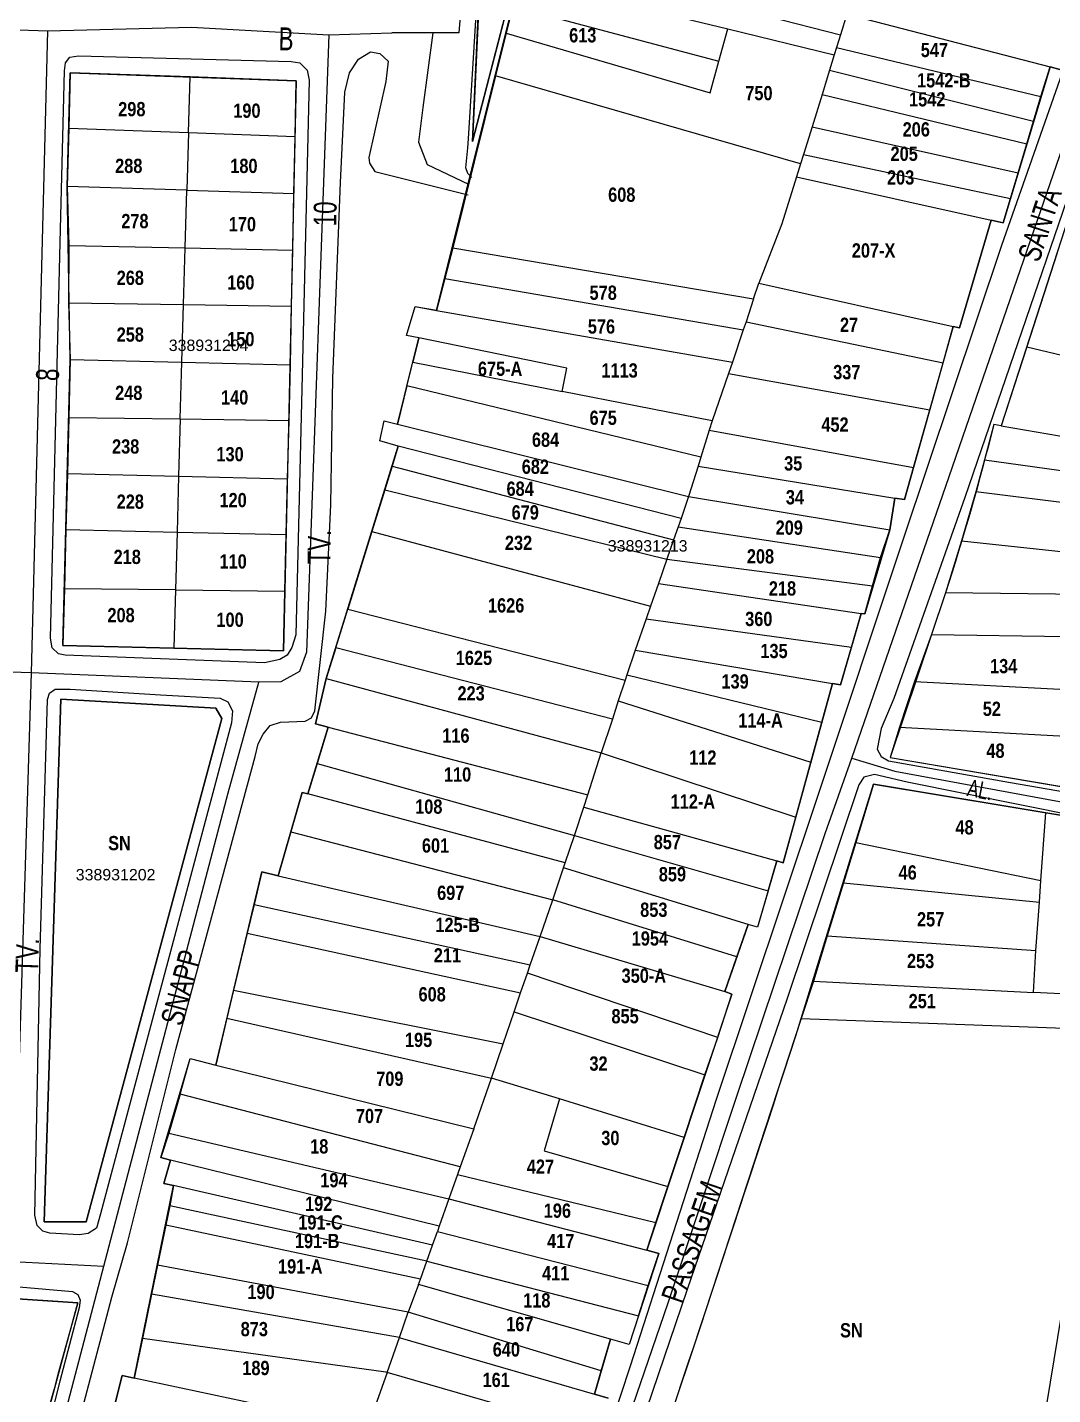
# Model space of a CAD drawing. Extents: x 206099 to 208675, y 4843659 to 4845705.
# Drawn here: x 207508.2 to 207688, y 4845154.2 to 4845394 of the extents above; entities that cross this region are included whole.
import ezdxf
from ezdxf.enums import TextEntityAlignment as Align

# ---------------------------------------------------------------- set-up
doc = ezdxf.new("R2010")
doc.units = 0
doc.header["$LTSCALE"] = 1.5
doc.header["$MEASUREMENT"] = 0
for name, color, linetype in [('CD-MALHA-LOTES', 40, 'CONTINUOUS'), ('CD_TXT_QUADRA', 7, 'CONTINUOUS'), ('RU-QUADRAS', 6, 'CONTINUOUS'), ('SV-EIXO-RUA-N-PAV', 6, 'CONTINUOUS'), ('SV-EIXO-RUA-PAV', 20, 'CONTINUOUS'), ('SV-RUA-NAO-PAV-S-GUIA-C-GUIA', 7, 'CONTINUOUS'), ('SV-RUA-PAVIM-S-GUIA-C-GUIA', 7, 'CONTINUOUS'), ('SV-TXT-RUA-N-PAV-S-GUIA-C-GUIA', 7, 'CONTINUOUS'), ('SV-TXT-RUA-PAV-S-GUIA-C-GUIA', 7, 'CONTINUOUS'), ('Th_NmrPort', 7, 'CONTINUOUS')]:
    doc.layers.add(name, color=color, linetype=linetype)
doc.styles.add('ARIAL', font='ARIAL.TTF')
doc.styles.add('MONOTXT', font='ARIAL.TTF', dxfattribs={"height": 0.2})
doc.styles.get("Standard").update_dxf_attribs({"font": 'swisscbo.ttf'})

msp = doc.modelspace()

# ---------------------------------------------------------------- linework, layer by layer
at = {"layer": 'CD-MALHA-LOTES', "linetype": 'Continuous'}
for p, q in [((207591.99, 4845501.32), (207586.28, 4845373.97)), ((207586.28, 4845373.97), (207618.37, 4845497.95)), ((207595.57, 4845406.81), (207650.79, 4845392.69)), ((207594.52, 4845402.56), (207631, 4845393.69)), ((207593.3, 4845397.65), (207592.14, 4845392.98)), ((207593.3, 4845397.65), (207629.46, 4845388.03)), ((207651.9, 4845396.28), (207650.79, 4845392.69)), ((207651.9, 4845396.28), (207687.53, 4845387.03)), ((207629.46, 4845388.03), (207631, 4845393.69)), ((207631, 4845393.69), (207649.69, 4845389.13)), ((207592.14, 4845392.98), (207590.29, 4845385.49)), ((207592.14, 4845392.98), (207627.95, 4845382.5)), ((207650.79, 4845392.69), (207650.1, 4845390.47)), ((207649.69, 4845389.13), (207648.86, 4845386.44)), ((207650.1, 4845390.47), (207649.69, 4845389.13)), ((207650.1, 4845390.47), (207685.91, 4845381.86)), ((207515.73, 4845386.02), (207515.47, 4845376.27)), ((207536.73, 4845385.27), (207515.73, 4845386.02)), ((207627.95, 4845382.5), (207629.46, 4845388.03)), ((207648.86, 4845386.44), (207647.55, 4845382.2)), ((207648.86, 4845386.44), (207684.63, 4845377.54)), ((207685.91, 4845381.86), (207687.53, 4845387.03)), ((207687.53, 4845387.03), (207689.25, 4845386.58)), ((207536.45, 4845375.52), (207536.73, 4845385.27)), ((207555.32, 4845384.61), (207536.73, 4845385.27)), ((207555.13, 4845374.85), (207555.32, 4845384.61)), ((207590.29, 4845385.49), (207582.82, 4845355.31)), ((207643.79, 4845370.04), (207590.29, 4845385.49)), ((207647.55, 4845382.2), (207645.8, 4845376.55)), ((207647.55, 4845382.2), (207683.45, 4845373.55)), ((207684.63, 4845377.54), (207685.91, 4845381.86)), ((207515.47, 4845376.27), (207515.19, 4845366.05)), ((207515.47, 4845376.27), (207536.45, 4845375.52)), ((207645.8, 4845376.55), (207644.3, 4845371.69)), ((207645.8, 4845376.55), (207681.96, 4845368.49)), ((207683.45, 4845373.55), (207684.63, 4845377.54)), ((207536.45, 4845375.52), (207536.15, 4845365.42)), ((207536.45, 4845375.52), (207555.13, 4845374.85)), ((207554.93, 4845364.85), (207555.13, 4845374.85)), ((207644.3, 4845371.69), (207643.79, 4845370.04)), ((207644.3, 4845371.69), (207680.62, 4845363.95)), ((207681.96, 4845368.49), (207683.45, 4845373.55)), ((207643.79, 4845370.04), (207643.08, 4845367.74)), ((207643.08, 4845367.74), (207640.47, 4845359.53)), ((207643.08, 4845367.74), (207677.22, 4845360.15)), ((207680.62, 4845363.95), (207681.96, 4845368.49)), ((207515.19, 4845366.05), (207515.49, 4845355.7)), ((207536.15, 4845365.42), (207515.19, 4845366.05)), ((207535.85, 4845355.28), (207536.15, 4845365.42)), ((207536.15, 4845365.42), (207554.93, 4845364.85)), ((207554.73, 4845354.89), (207554.93, 4845364.85)), ((207679.33, 4845359.68), (207680.62, 4845363.95)), ((207640.47, 4845359.53), (207636.46, 4845349.1)), ((207671.68, 4845341.25), (207677.22, 4845360.15)), ((207677.22, 4845360.15), (207679.33, 4845359.68)), ((207515.49, 4845355.7), (207515.41, 4845345.67)), ((207515.49, 4845355.7), (207535.85, 4845355.28)), ((207535.56, 4845345.35), (207535.85, 4845355.28)), ((207535.85, 4845355.28), (207554.73, 4845354.89)), ((207554.54, 4845345.09), (207554.73, 4845354.89)), ((207582.82, 4845355.31), (207581.41, 4845349.92)), ((207582.82, 4845355.31), (207635.55, 4845346.36)), ((207688.75, 4845354.41), (207683.44, 4845337.97)), ((207581.41, 4845349.92), (207579.92, 4845344.33)), ((207581.41, 4845349.92), (207633.73, 4845340.92)), ((207635.55, 4845346.36), (207636.46, 4845349.1)), ((207636.46, 4845349.1), (207670.56, 4845341.5)), ((207515.41, 4845345.67), (207515.72, 4845335.73)), ((207515.41, 4845345.67), (207535.56, 4845345.35)), ((207535.28, 4845335.25), (207535.56, 4845345.35)), ((207535.56, 4845345.35), (207554.54, 4845345.09)), ((207554.33, 4845334.78), (207554.54, 4845345.09)), ((207635.55, 4845346.36), (207634.26, 4845342.34)), ((207574.69, 4845339.95), (207576.21, 4845344.99)), ((207576.21, 4845344.99), (207579.92, 4845344.33)), ((207579.92, 4845344.33), (207631.82, 4845335.24)), ((207633.73, 4845340.92), (207631.82, 4845335.24)), ((207634.26, 4845342.34), (207633.73, 4845340.92)), ((207634.26, 4845342.34), (207668.76, 4845335.15)), ((207668.76, 4845335.15), (207670.56, 4845341.5)), ((207670.56, 4845341.5), (207671.68, 4845341.25)), ((207576.85, 4845339.51), (207574.69, 4845339.95)), ((207576.85, 4845339.51), (207575.79, 4845335.24)), ((207602.8, 4845334.22), (207576.85, 4845339.51)), ((207683.44, 4845337.97), (207678.96, 4845324.1)), ((207683.44, 4845337.97), (207711, 4845331.26)), ((207515.72, 4845335.73), (207515.46, 4845325.57)), ((207515.72, 4845335.73), (207535.28, 4845335.25)), ((207535, 4845325.29), (207535.28, 4845335.25)), ((207535.28, 4845335.25), (207554.33, 4845334.78)), ((207554.09, 4845325.02), (207554.33, 4845334.78)), ((207574.75, 4845331.1), (207575.79, 4845335.24)), ((207575.79, 4845335.24), (207601.95, 4845330.11)), ((207601.95, 4845330.11), (207602.8, 4845334.22)), ((207631.15, 4845333.25), (207628.27, 4845324.96)), ((207631.82, 4845335.24), (207631.15, 4845333.25)), ((207631.15, 4845333.25), (207666.43, 4845326.89)), ((207666.43, 4845326.89), (207668.76, 4845335.15)), ((207574.75, 4845331.1), (207573.08, 4845324.41)), ((207626.29, 4845318.58), (207574.75, 4845331.1)), ((207628.27, 4845324.96), (207601.95, 4845330.11)), ((207663.57, 4845316.8), (207666.43, 4845326.89)), ((207515.46, 4845325.57), (207515.21, 4845315.72)), ((207515.46, 4845325.57), (207535, 4845325.29)), ((207535, 4845325.29), (207534.71, 4845315.26)), ((207535, 4845325.29), (207554.09, 4845325.02)), ((207553.84, 4845314.82), (207554.09, 4845325.02)), ((207570.02, 4845321.45), (207570.77, 4845324.99)), ((207570.77, 4845324.99), (207573.08, 4845324.41)), ((207573.08, 4845324.41), (207624.15, 4845311.7)), ((207628.27, 4845324.96), (207627.75, 4845323.31)), ((207677.66, 4845324.33), (207676.04, 4845318.12)), ((207678.96, 4845324.1), (207677.66, 4845324.33)), ((207678.96, 4845324.1), (207715.95, 4845317.68)), ((207573.23, 4845320.53), (207570.02, 4845321.45)), ((207627.75, 4845323.31), (207626.29, 4845318.58)), ((207627.75, 4845323.31), (207663.57, 4845316.8)), ((207573.23, 4845320.53), (207572.15, 4845317.02)), ((207622.82, 4845307.85), (207573.23, 4845320.53)), ((207572.15, 4845317.02), (207570.86, 4845312.87)), ((207572.15, 4845317.02), (207621.51, 4845304.09)), ((207625.8, 4845317.01), (207624.15, 4845311.7)), ((207626.29, 4845318.58), (207625.8, 4845317.01)), ((207625.8, 4845317.01), (207660.32, 4845311.42)), ((207661.98, 4845311.19), (207663.57, 4845316.8)), ((207676.04, 4845318.12), (207674.54, 4845312.51)), ((207676.04, 4845318.12), (207715.39, 4845312.64)), ((207515.21, 4845315.72), (207514.96, 4845305.91)), ((207515.21, 4845315.72), (207534.71, 4845315.26)), ((207534.71, 4845315.26), (207534.44, 4845305.46)), ((207534.71, 4845315.26), (207553.84, 4845314.82)), ((207553.6, 4845305.02), (207553.84, 4845314.82)), ((207570.86, 4845312.87), (207568.59, 4845305.55)), ((207570.86, 4845312.87), (207620.35, 4845300.72)), ((207624.15, 4845311.7), (207622.82, 4845307.85)), ((207624.15, 4845311.7), (207659.42, 4845305.87)), ((207674.54, 4845312.51), (207671.99, 4845303.91)), ((207714.73, 4845307.54), (207674.54, 4845312.51)), ((207659.42, 4845305.87), (207660.32, 4845311.42)), ((207660.32, 4845311.42), (207661.98, 4845311.19)), ((207622.82, 4845307.85), (207622.31, 4845306.4)), ((207514.96, 4845305.91), (207514.7, 4845295.5)), ((207514.96, 4845305.91), (207534.44, 4845305.46)), ((207534.44, 4845305.46), (207534.15, 4845295.31)), ((207534.44, 4845305.46), (207553.6, 4845305.02)), ((207553.35, 4845295.1), (207553.6, 4845305.02)), ((207568.59, 4845305.55), (207564.37, 4845291.91)), ((207568.59, 4845305.55), (207617.46, 4845292.45)), ((207622.31, 4845306.4), (207621.51, 4845304.09)), ((207622.31, 4845306.4), (207657.78, 4845301)), ((207657.78, 4845301), (207659.42, 4845305.87)), ((207621.51, 4845304.09), (207620.35, 4845300.72)), ((207671.99, 4845303.91), (207669.17, 4845294.79)), ((207671.99, 4845303.91), (207713.58, 4845299.5)), ((207620.35, 4845300.72), (207618.86, 4845296.42)), ((207620.35, 4845300.72), (207656.42, 4845296.02)), ((207656.42, 4845296.02), (207657.78, 4845301)), ((207514.7, 4845295.5), (207514.44, 4845285.55)), ((207534.15, 4845295.31), (207514.7, 4845295.5)), ((207534.15, 4845295.31), (207533.86, 4845285.08)), ((207534.15, 4845295.31), (207553.35, 4845295.1)), ((207553.09, 4845284.61), (207553.35, 4845295.1)), ((207618.86, 4845296.42), (207617.46, 4845292.45)), ((207618.86, 4845296.42), (207654.42, 4845291.19)), ((207655.06, 4845291.09), (207656.42, 4845296.02)), ((207669.17, 4845294.79), (207666.72, 4845287.47)), ((207713.12, 4845294.31), (207669.17, 4845294.79)), ((207617.46, 4845292.45), (207616.72, 4845290.25)), ((207562.28, 4845285.16), (207564.37, 4845291.91)), ((207564.37, 4845291.91), (207613, 4845279.46)), ((207616.72, 4845290.25), (207614.8, 4845284.73)), ((207616.72, 4845290.25), (207652.7, 4845285.25)), ((207652.7, 4845285.25), (207654.42, 4845291.19)), ((207654.42, 4845291.19), (207655.06, 4845291.09)), ((207514.44, 4845285.55), (207533.86, 4845285.08)), ((207562.28, 4845285.16), (207560.61, 4845279.8)), ((207610.81, 4845272.66), (207562.28, 4845285.16)), ((207650.81, 4845278.69), (207652.7, 4845285.25)), ((207666.72, 4845287.47), (207663.76, 4845279.24)), ((207666.72, 4845287.47), (207690.54, 4845287.13)), ((207533.86, 4845285.08), (207553.09, 4845284.61)), ((207614.8, 4845284.73), (207613.32, 4845280.44)), ((207614.8, 4845284.73), (207649.4, 4845278.92)), ((207613.32, 4845280.44), (207613, 4845279.46)), ((207613.32, 4845280.44), (207647.53, 4845272.12)), ((207560.61, 4845279.8), (207558.73, 4845271.82)), ((207560.61, 4845279.8), (207608.83, 4845266.75)), ((207613, 4845279.46), (207611.82, 4845275.84)), ((207647.53, 4845272.12), (207649.4, 4845278.92)), ((207649.4, 4845278.92), (207650.81, 4845278.69)), ((207663.76, 4845279.24), (207661.15, 4845271.26)), ((207663.76, 4845279.24), (207690.38, 4845277.86)), ((207514.04, 4845276.17), (207511.16, 4845184.5)), ((207541.27, 4845274.6), (207514.04, 4845276.17)), ((207611.82, 4845275.84), (207610.81, 4845272.66)), ((207611.82, 4845275.84), (207645.6, 4845265.12)), ((207542.31, 4845272.76), (207541.27, 4845274.6)), ((207518.49, 4845184.5), (207542.31, 4845272.76)), ((207558.73, 4845271.82), (207560.95, 4845271.24)), ((207560.95, 4845271.24), (207558.99, 4845264.85)), ((207560.95, 4845271.24), (207606.47, 4845259.4)), ((207610.81, 4845272.66), (207608.83, 4845266.75)), ((207645.6, 4845265.12), (207647.53, 4845272.12)), ((207661.15, 4845271.26), (207659.47, 4845265.91)), ((207661.15, 4845271.26), (207690.25, 4845269.64)), ((207606.47, 4845259.4), (207608.83, 4845266.75)), ((207608.83, 4845266.75), (207642.95, 4845255.48)), ((207558.99, 4845264.85), (207557.36, 4845259.53)), ((207558.99, 4845264.85), (207604.13, 4845252.23)), ((207642.95, 4845255.48), (207645.6, 4845265.12)), ((207659.47, 4845265.91), (207690.1, 4845260.74)), ((207656.55, 4845261.22), (207653.46, 4845251)), ((207686.79, 4845256.19), (207656.55, 4845261.22)), ((207556.37, 4845259.79), (207554.39, 4845252.9)), ((207557.36, 4845259.53), (207556.37, 4845259.79)), ((207602.51, 4845247.44), (207557.36, 4845259.53)), ((207605.76, 4845257.24), (207606.47, 4845259.4)), ((207604.13, 4845252.23), (207605.76, 4845257.24)), ((207605.76, 4845257.24), (207639.63, 4845247.77)), ((207640.74, 4845247.44), (207642.95, 4845255.48)), ((207685.93, 4845244.34), (207686.79, 4845256.19)), ((207692.53, 4845255.26), (207686.79, 4845256.19)), ((207554.39, 4845252.9), (207552.18, 4845245.19)), ((207554.39, 4845252.9), (207600.33, 4845240.97)), ((207602.51, 4845247.44), (207604.13, 4845252.23)), ((207604.13, 4845252.23), (207638.1, 4845242.53)), ((207653.46, 4845251), (207651.33, 4845243.94)), ((207653.46, 4845251), (207685.93, 4845244.34)), ((207602.21, 4845246.55), (207602.51, 4845247.44)), ((207638.1, 4845242.53), (207639.63, 4845247.77)), ((207639.63, 4845247.77), (207640.74, 4845247.44)), ((207549.33, 4845245.86), (207547.96, 4845240.12)), ((207552.18, 4845245.19), (207549.33, 4845245.86)), ((207552.18, 4845245.19), (207598.11, 4845234.52)), ((207600.33, 4845240.97), (207602.21, 4845246.55)), ((207634.61, 4845236.64), (207602.21, 4845246.55)), ((207638.1, 4845242.53), (207636.22, 4845236.15)), ((207651.33, 4845243.94), (207648.47, 4845234.66)), ((207651.33, 4845243.94), (207685.66, 4845240.55)), ((207685.66, 4845240.55), (207685.93, 4845244.34)), ((207547.96, 4845240.12), (207546.77, 4845235.14)), ((207547.96, 4845240.12), (207596.36, 4845229.55)), ((207598.11, 4845234.52), (207600.33, 4845240.97)), ((207632.62, 4845230.94), (207600.33, 4845240.97)), ((207685.01, 4845232.05), (207685.66, 4845240.55)), ((207546.77, 4845235.14), (207544.34, 4845225.14)), ((207546.77, 4845235.14), (207594.7, 4845224.65)), ((207632.62, 4845230.94), (207634.61, 4845236.64)), ((207636.22, 4845236.15), (207634.61, 4845236.64)), ((207596.36, 4845229.55), (207598.11, 4845234.52)), ((207598.11, 4845234.52), (207630.48, 4845224.86)), ((207648.47, 4845234.66), (207646.03, 4845226.71)), ((207648.47, 4845234.66), (207685.01, 4845232.05)), ((207630.48, 4845224.86), (207632.62, 4845230.94)), ((207684.63, 4845224.68), (207685.01, 4845232.05)), ((207594.7, 4845224.65), (207595.89, 4845228.07)), ((207595.89, 4845228.07), (207596.36, 4845229.55)), ((207629.26, 4845216.81), (207595.89, 4845228.07)), ((207646.03, 4845226.71), (207643.9, 4845220.12)), ((207646.03, 4845226.71), (207684.63, 4845224.68)), ((207544.34, 4845225.14), (207543.2, 4845220.2)), ((207544.34, 4845225.14), (207591.63, 4845215.7)), ((207593.58, 4845221.32), (207594.7, 4845224.65)), ((207629.26, 4845216.81), (207631.73, 4845224.39)), ((207631.73, 4845224.39), (207630.48, 4845224.86)), ((207690.63, 4845224.44), (207684.63, 4845224.68)), ((207591.63, 4845215.7), (207593.58, 4845221.32)), ((207593.58, 4845221.32), (207627, 4845210.28)), ((207543.2, 4845220.2), (207541.23, 4845211.94)), ((207543.2, 4845220.2), (207589.57, 4845209.71)), ((207643.9, 4845220.12), (207626.19, 4845166.02)), ((207643.9, 4845220.12), (207697.27, 4845218.16)), ((207589.57, 4845209.71), (207591.63, 4845215.7)), ((207627, 4845210.28), (207629.26, 4845216.81)), ((207534.97, 4845206.88), (207536.74, 4845213.12)), ((207536.74, 4845213.12), (207541.23, 4845211.94)), ((207541.23, 4845211.94), (207586.51, 4845200.82)), ((207586.51, 4845200.82), (207589.57, 4845209.71)), ((207601.51, 4845206.03), (207589.57, 4845209.71)), ((207623.36, 4845199.26), (207627, 4845210.28)), ((207534.97, 4845206.88), (207533.03, 4845200.04)), ((207584.12, 4845194.11), (207534.97, 4845206.88)), ((207601.51, 4845206.03), (207598.83, 4845196.93)), ((207623.36, 4845199.26), (207601.51, 4845206.03)), ((207680.7, 4845114.32), (207695.27, 4845203.27)), ((207533.03, 4845200.04), (207531.62, 4845195.75)), ((207533.03, 4845200.04), (207582.13, 4845188.52)), ((207586.51, 4845200.82), (207584.12, 4845194.11)), ((207620.51, 4845190.66), (207623.36, 4845199.26)), ((207598.83, 4845196.93), (207620.51, 4845190.66)), ((207531.62, 4845195.75), (207533.31, 4845195.33)), ((207533.31, 4845195.33), (207532.14, 4845191.23)), ((207580.43, 4845183.75), (207533.31, 4845195.33)), ((207584.12, 4845194.11), (207583.65, 4845192.79)), ((207583.65, 4845192.79), (207582.13, 4845188.52)), ((207583.65, 4845192.79), (207618.42, 4845184.34)), ((207532.14, 4845191.23), (207533.83, 4845190.84)), ((207533.83, 4845190.84), (207533.18, 4845187.29)), ((207579.25, 4845180.41), (207533.83, 4845190.84)), ((207618.42, 4845184.34), (207620.51, 4845190.66)), ((207533.18, 4845187.29), (207532.48, 4845183.92)), ((207578.24, 4845177.58), (207533.18, 4845187.29)), ((207582.13, 4845188.52), (207580.43, 4845183.75)), ((207582.13, 4845188.52), (207616.82, 4845179.49)), ((207511.16, 4845184.5), (207518.49, 4845184.5)), ((207532.48, 4845183.92), (207531.03, 4845176.91)), ((207577.11, 4845174.41), (207532.48, 4845183.92)), ((207579.25, 4845180.41), (207580.1, 4845182.81)), ((207580.43, 4845183.75), (207580.1, 4845182.81)), ((207580.1, 4845182.81), (207617.08, 4845173.31)), ((207616.82, 4845179.49), (207618.42, 4845184.34)), ((207578.24, 4845177.58), (207579.25, 4845180.41)), ((207577.11, 4845174.41), (207578.24, 4845177.58)), ((207578.24, 4845177.58), (207615.35, 4845168.01)), ((207618.91, 4845178.94), (207616.82, 4845179.49)), ((207617.08, 4845173.31), (207618.91, 4845178.94)), ((207531.03, 4845176.91), (207529.98, 4845171.8)), ((207575, 4845168.63), (207531.03, 4845176.91)), ((207576.79, 4845173.51), (207575, 4845168.63)), ((207576.79, 4845173.51), (207577.11, 4845174.41)), ((207610.45, 4845163.89), (207576.79, 4845173.51)), ((207615.35, 4845168.01), (207617.08, 4845173.31)), ((207487.55, 4845061.2), (207517.03, 4845170.27)), ((207517.03, 4845170.27), (207493.13, 4845171.86)), ((207529.98, 4845171.8), (207528.37, 4845164.01)), ((207573.48, 4845164.19), (207529.98, 4845171.8)), ((207573.48, 4845164.19), (207575, 4845168.63)), ((207608.83, 4845158.36), (207575, 4845168.63)), ((207615.35, 4845168.01), (207613.7, 4845162.96)), ((207626.19, 4845166.02), (207611.9, 4845123.59)), ((207528.37, 4845164.01), (207526.94, 4845157.08)), ((207571.04, 4845158.13), (207528.37, 4845164.01)), ((207571.29, 4845158.06), (207573.48, 4845164.19)), ((207573.48, 4845164.19), (207573.59, 4845164.17)), ((207573.59, 4845164.17), (207607.64, 4845154.27)), ((207608.83, 4845158.36), (207610.45, 4845163.89)), ((207613.7, 4845162.96), (207610.45, 4845163.89)), ((207571.29, 4845158.06), (207568.03, 4845148.88)), ((207571.29, 4845158.06), (207571.04, 4845158.13)), ((207608.34, 4845147.39), (207571.29, 4845158.06)), ((207607.64, 4845154.27), (207608.83, 4845158.36)), ((207524.85, 4845157.53), (207523.09, 4845150.58)), ((207526.94, 4845157.08), (207524.85, 4845157.53)), ((207567.88, 4845148.38), (207526.94, 4845157.08)), ((207610.06, 4845153.57), (207607.64, 4845154.27))]:
    msp.add_line(p, q, dxfattribs=at)
at = {"layer": 'RU-QUADRAS', "color": 6, "linetype": 'Continuous'}
for points in [[(207586.28, 4845373.97), (207591.99, 4845501.32), (207593.76, 4845502.21), (207618.37, 4845497.95)], [(207514.44, 4845285.55), (207515.72, 4845335.73), (207515.19, 4845366.05), (207515.73, 4845386.02), (207555.32, 4845384.61), (207553.09, 4845284.61)], [(207511.16, 4845184.5), (207514.04, 4845276.17), (207541.27, 4845274.6), (207542.31, 4845272.76), (207518.49, 4845184.5)]]:
    msp.add_lwpolyline(points, close=True, dxfattribs=at)
msp.add_lwpolyline([(207705.99, 4845402.11), (207701.74, 4845386.77), (207699.3, 4845387.06), (207678.96, 4845324.11), (207677.66, 4845324.33, -0.018091), (207669.17, 4845294.79), (207659.47, 4845265.91), (207710.01, 4845257.38), (207719.45, 4845256.92), (207748.15, 4845257.43), (207746.74, 4845303.33), (207746.41, 4845308.71), (207745.01, 4845308.89), (207744.99, 4845330.58), (207746.63, 4845376.7), (207745.16, 4845376.79), (207745.54, 4845383.56), (207742.89, 4845383.91), (207752.07, 4845441.72)], format="xyb", dxfattribs=at)
for points in [[(207515.1, 4845118.84), (207524.85, 4845157.53), (207526.94, 4845157.08), (207533.83, 4845190.84), (207532.14, 4845191.23), (207533.31, 4845195.33), (207531.62, 4845195.75), (207536.74, 4845213.12), (207541.23, 4845211.94), (207549.33, 4845245.86), (207552.18, 4845245.19), (207556.37, 4845259.79), (207557.36, 4845259.53), (207560.95, 4845271.24), (207558.73, 4845271.82), (207560.61, 4845279.8), (207573.23, 4845320.53), (207570.02, 4845321.45), (207570.77, 4845324.99), (207573.08, 4845324.41), (207576.85, 4845339.51), (207574.69, 4845339.95), (207576.21, 4845344.99), (207579.94, 4845344.38), (207596.68, 4845411.32)], [(207689.25, 4845386.58), (207687.53, 4845387.03), (207679.33, 4845359.68), (207677.22, 4845360.15), (207671.68, 4845341.25), (207670.56, 4845341.5), (207661.98, 4845311.19), (207660.32, 4845311.42), (207659.42, 4845305.87), (207655.06, 4845291.09), (207654.42, 4845291.19), (207650.81, 4845278.69), (207649.4, 4845278.92), (207640.74, 4845247.44), (207639.63, 4845247.77), (207636.22, 4845236.15), (207634.61, 4845236.64), (207630.48, 4845224.86), (207631.73, 4845224.39), (207616.82, 4845179.49), (207618.91, 4845178.94), (207613.7, 4845162.96), (207610.45, 4845163.89), (207607.64, 4845154.27), (207610.06, 4845153.57)]]:
    msp.add_lwpolyline(points, dxfattribs=at)
for points in [[(207748.12, 4845099.53), (207747.82, 4845079.19), (207749.11, 4845079.17), (207748.22, 4845046.5), (207751.78, 4845046.6), (207752.81, 4845017.84), (207671.69, 4845012.31), (207671.25, 4845052.84), (207672.28, 4845075.4), (207673.33, 4845087.39), (207674.17, 4845087.25), (207678.98, 4845114.55), (207611.9, 4845123.59, 0.004248), (207643.9, 4845220.12), (207656.55, 4845261.22), (207692.53, 4845255.26), (207692.36, 4845252.47), (207728.41, 4845250.51), (207748.55, 4845250.36), (207748.63, 4845242.26), (207747.53, 4845242.26), (207747.4, 4845216.55)], [(207332.26, 4845015.1), (207348.4, 4845102.67), (207350.29, 4845102.13), (207357.84, 4845178.94), (207353.53, 4845178.62), (207354.06, 4845183.21), (207493.13, 4845171.86), (207517.03, 4845170.27, 0.004901), (207474.09, 4845009.39), (207372.6, 4845011.88)]]:
    msp.add_lwpolyline(points, format="xyb", close=True, dxfattribs=at)
at = {"layer": 'SV-EIXO-RUA-N-PAV', "flags": 128}
for points in [[(207589.25, 4845504.58), (207587.33, 4845452.23), (207585.15, 4845408.86), (207583.88, 4845393.02), (207579.31, 4845393.02), (207572.11, 4845393.01)], [(207569.04, 4845005.14), (207569.82, 4845015.61), (207574.47, 4845034.6), (207588.04, 4845075.68), (207604.73, 4845124.07), (207620.59, 4845170.26), (207632.61, 4845206.5), (207648.11, 4845252.62), (207652.76, 4845265.8), (207669.82, 4845315.22), (207685.32, 4845360.18), (207701.99, 4845408.43), (207715.94, 4845449.52), (207726.02, 4845481.3)], [(207579.31, 4845393.02), (207577.53, 4845379.94), (207576.77, 4845373.85), (207578.3, 4845369.92), (207585.58, 4845366.47)], [(207477.41, 4845005.61), (207481.02, 4845024.51), (207502.26, 4845103.14), (207521.62, 4845176.72), (207543.38, 4845259.71), (207548.8, 4845279.14)], [(207652.76, 4845265.8), (207660.33, 4845263.5), (207693.63, 4845257.38), (207705.3, 4845255.66), (207719.08, 4845253.93), (207737.83, 4845253.36), (207754.29, 4845253.74)], [(207339.46, 4845185.66), (207356.43, 4845186.99), (207407.62, 4845183.43), (207456.4, 4845180.66), (207505.63, 4845177.51), (207521.62, 4845176.72)]]:
    msp.add_lwpolyline(points, dxfattribs=at)
at = {"layer": 'SV-EIXO-RUA-PAV', "flags": 128}
for points in [[(207322.77, 4845396.21), (207339.16, 4845399.02), (207363.45, 4845397.96), (207390.19, 4845397.62), (207414.09, 4845396.3), (207439.53, 4845395.66), (207463.55, 4845394.3), (207488.43, 4845394.18), (207511.71, 4845393.35), (207536.96, 4845393.98), (207561.05, 4845392.69), (207572.11, 4845393.01)], [(207511.71, 4845393.35), (207508.89, 4845280.77), (207505.63, 4845177.51)], [(207561.05, 4845392.69), (207557.15, 4845284.4), (207555.93, 4845281), (207552.62, 4845279.21), (207548.8, 4845279.14)], [(207548.8, 4845279.14), (207508.89, 4845280.77), (207460.03, 4845282.43), (207410.49, 4845284.21), (207359.36, 4845284.65), (207332.77, 4845283.54)]]:
    msp.add_lwpolyline(points, dxfattribs=at)
at = {"layer": 'SV-RUA-NAO-PAV-S-GUIA-C-GUIA', "flags": 128}
for points in [[(207733.83, 4845493.11), (207726.59, 4845471.36), (207700.46, 4845392.91), (207672.58, 4845311.54), (207660.12, 4845276.24), (207657.94, 4845271.01), (207657.19, 4845267.37), (207657.92, 4845266.11), (207659.19, 4845265.34), (207680.59, 4845261.51), (207698.53, 4845258.41), (207700.38, 4845258.54), (207701.37, 4845259.19), (207702.1, 4845261.13), (207703.28, 4845286.68), (207709.67, 4845286.49)], [(207586.14, 4845367.62), (207585.45, 4845368.33), (207585.08, 4845369.32), (207585.45, 4845372.85), (207585.58, 4845374.45), (207588.21, 4845417.07), (207589.58, 4845448.57), (207589.78, 4845450.81)], [(207699.83, 4845414.99), (207679.03, 4845355.73), (207661.73, 4845304.04), (207646.73, 4845259.06), (207629.01, 4845205.92), (207613.93, 4845159.19), (207602.06, 4845123.18), (207591.01, 4845092.36), (207580.92, 4845062.03), (207576.45, 4845048.83), (207573.35, 4845039), (207565.79, 4845014.45), (207564.97, 4845010.86), (207564.13, 4845008.88), (207562.26, 4845007.57), (207562.26, 4845007.52)], [(207566.27, 4845388.4), (207568.38, 4845389.67), (207570.02, 4845389.37), (207571.49, 4845388.07), (207571.04, 4845384.48), (207568.07, 4845371.14), (207568.22, 4845370.15), (207569.12, 4845368.7), (207585.48, 4845364.6)], [(207544.14, 4845274.13), (207544, 4845272.01), (207521.01, 4845185.88), (207520.33, 4845183.39), (207518.86, 4845182.46), (207517.31, 4845182.2), (207512.12, 4845182.5)], [(207754.24, 4845019.54), (207755.21, 4845021.88), (207754.6, 4845044.79), (207754.57, 4845046.06), (207751.98, 4845134.57), (207750.92, 4845225.07), (207749.68, 4845248.64), (207748.75, 4845250.49), (207747.79, 4845251.19), (207745.35, 4845251.61), (207720.75, 4845251.76), (207702.3, 4845253.59), (207662.45, 4845261.59), (207656.77, 4845262.92), (207654.86, 4845262.49), (207653.99, 4845261.13), (207641.41, 4845223.66), (207623.89, 4845172.59), (207607.6, 4845124.64)], [(207523.03, 4845171.28), (207525.73, 4845180.81), (207534.24, 4845214.69)], [(207506.75, 4845173.09), (207516.14, 4845172.28)]]:
    msp.add_lwpolyline(points, dxfattribs=at)
at = {"layer": 'SV-RUA-PAVIM-S-GUIA-C-GUIA', "flags": 128}
msp.add_lwpolyline([(207553.78, 4845283.85), (207552.47, 4845283.11), (207549.77, 4845282.55), (207514.81, 4845283.87), (207513.63, 4845284.13), (207512.52, 4845285.14), (207512.27, 4845286.84), (207513.94, 4845356.22), (207514.73, 4845386.33), (207514.91, 4845387.78), (207515.62, 4845388.72), (207517.17, 4845389), (207554.45, 4845388.01), (207556, 4845387.73), (207557.27, 4845386.46), (207557.62, 4845384.72), (207556.36, 4845333), (207555.28, 4845287.43), (207554.59, 4845285.21)], close=True, dxfattribs=at)
for points in [[(207534.24, 4845214.69), (207548.17, 4845266.11), (207548.65, 4845268.31), (207549.52, 4845270.04), (207550.75, 4845271.53), (207552.61, 4845272.14), (207556.94, 4845272.27), (207558.05, 4845272.86), (207558.61, 4845274.13), (207560.54, 4845291.61), (207561.41, 4845310.26), (207561.74, 4845332.47), (207563.12, 4845366.77), (207563.58, 4845376.49), (207563.87, 4845382.62), (207564.67, 4845386.02), (207566.27, 4845388.4)], [(207512.12, 4845182.5), (207510.93, 4845182.87), (207509.94, 4845183.83), (207509.52, 4845185.64), (207510.46, 4845232.32), (207511.71, 4845276.07), (207512.07, 4845277.2), (207513.07, 4845277.91), (207515.68, 4845277.88), (207531.55, 4845276.9)], [(207531.55, 4845276.9), (207542.03, 4845276.31), (207543.37, 4845275.69), (207544.14, 4845274.13)], [(207516.14, 4845172.28), (207517.06, 4845171.72), (207517.44, 4845170.77), (207517.27, 4845169.39), (207513.88, 4845156.55), (207501.01, 4845106.23)], [(207505.69, 4845105.58), (207523.03, 4845171.28)]]:
    msp.add_lwpolyline(points, dxfattribs=at)

# ---------------------------------------------------------------- texts
at = {"layer": 'CD_TXT_QUADRA', "color": 7, "linetype": 'Continuous', "style": 'MONOTXT'}
for s, p in [('338931204', (207532.99, 4845337.21)), ('338931213', (207609.98, 4845302.04)), ('338931202', (207516.68, 4845244.37))]:
    msp.add_text(s, height=2, dxfattribs=at).set_placement(p)
at = {"layer": 'SV-TXT-RUA-N-PAV-S-GUIA-C-GUIA', "style": 'ARIAL', "width": 0.7}
for s, height, rotation, p in [('SANTA', 4, 72, (207685.61, 4845352.59)), ('AL.', 3, 349, (207672.84, 4845259.21)), ('PASSAGEM', 4, 71, (207623.04, 4845169.97))]:
    msp.add_text(s, height=height, rotation=rotation, dxfattribs=at).set_placement(p)
at = {"layer": 'SV-TXT-RUA-PAV-S-GUIA-C-GUIA', "style": 'ARIAL', "width": 0.7}
for s, rotation, p in [('B', 359, (207552.23, 4845389.98)), ('TV.                                                 10', 89, (207561.33, 4845299.74)), ('TV.                                                                                          8', 88, (207510.07, 4845228.09)), ('SNAPP', 75, (207535.39, 4845218.66))]:
    msp.add_text(s, height=4, rotation=rotation, dxfattribs=at).set_placement(p)
at = {"layer": 'Th_NmrPort', "color": 1}
for s, p in [('613', (207603.2, 4845392.59)), ('547', (207664.86, 4845390.01)), ('1542-B', (207664.21, 4845384.69)), ('750', (207634.09, 4845382.44)), ('1542', (207662.81, 4845381.35)), ('298', (207524.13, 4845379.63)), ('190', (207544.31, 4845379.36)), ('206', (207661.68, 4845376.08)), ('205', (207659.56, 4845371.8)), ('288', (207523.59, 4845369.68)), ('180', (207543.78, 4845369.68)), ('203', (207658.94, 4845367.65)), ('608', (207610.04, 4845364.63)), ('278', (207524.67, 4845360)), ('170', (207543.51, 4845359.46)), ('207-X', (207652.77, 4845354.85)), ('268', (207523.86, 4845350.05)), ('160', (207543.24, 4845349.24)), ('578', (207606.78, 4845347.44)), ('576', (207606.48, 4845341.51)), ('27', (207650.69, 4845341.81)), ('258', (207523.86, 4845340.1)), ('150', (207543.24, 4845339.29)), ('675-A', (207587.2, 4845334.1)), ('1113', (207608.86, 4845333.8)), ('337', (207649.5, 4845333.51)), ('248', (207523.59, 4845329.88)), ('140', (207542.16, 4845329.07)), ('675', (207606.78, 4845325.5)), ('452', (207647.43, 4845324.31)), ('238', (207523.05, 4845320.47)), ('684', (207596.67, 4845321.66)), ('130', (207541.35, 4845319.12)), ('35', (207640.9, 4845317.5)), ('682', (207594.89, 4845316.92)), ('684', (207592.22, 4845313.06)), ('228', (207523.86, 4845310.79)), ('120', (207541.89, 4845311.06)), ('34', (207641.2, 4845311.57)), ('679', (207593.11, 4845308.91)), ('209', (207639.41, 4845306.24)), ('232', (207591.94, 4845303.57)), ('218', (207523.32, 4845301.11)), ('208', (207634.36, 4845301.2)), ('110', (207541.89, 4845300.3)), ('218', (207638.22, 4845295.57)), ('1626', (207588.97, 4845292.6)), ('208', (207522.24, 4845290.89)), ('100', (207541.35, 4845290.08)), ('360', (207634.07, 4845290.23)), ('135', (207636.74, 4845284.6)), ('1625', (207583.32, 4845283.4)), ('134', (207677.01, 4845281.95)), ('139', (207629.91, 4845279.26)), ('223', (207583.62, 4845277.17)), ('52', (207675.73, 4845274.46)), ('114-A', (207632.87, 4845272.43)), ('116', (207580.95, 4845269.76)), ('48', (207676.37, 4845267.11)), ('112', (207624.26, 4845265.91)), ('110', (207581.25, 4845262.94)), ('112-A', (207621, 4845258.2)), ('108', (207576.2, 4845257.31)), ('48', (207670.95, 4845253.67)), ('SN', (207522.37, 4845250.91)), ('601', (207577.38, 4845250.49)), ('857', (207618.03, 4845251.08)), ('46', (207660.97, 4845245.76)), ('859', (207618.92, 4845245.45)), ('697', (207580.05, 4845242.19)), ('853', (207615.66, 4845239.22)), ('125-B', (207579.75, 4845236.56)), ('257', (207664.2, 4845237.55)), ('1954', (207614.18, 4845234.18)), ('211', (207579.46, 4845231.22)), ('253', (207662.44, 4845230.23)), ('350-A', (207612.4, 4845227.66)), ('608', (207576.79, 4845224.4)), ('251', (207662.73, 4845223.2)), ('855', (207610.62, 4845220.55)), ('195', (207574.41, 4845216.4)), ('32', (207606.76, 4845212.25)), ('709', (207569.37, 4845209.58)), ('707', (207565.8, 4845203.05)), ('18', (207557.79, 4845197.72)), ('30', (207608.84, 4845199.2)), ('427', (207595.78, 4845194.16)), ('194', (207559.57, 4845191.79)), ('192', (207556.9, 4845187.64)), ('196', (207598.75, 4845186.45)), ('191-C', (207555.71, 4845184.38)), ('191-B', (207555.12, 4845181.12)), ('417', (207599.34, 4845181.12)), ('191-A', (207552.15, 4845176.67)), ('411', (207598.45, 4845175.48)), ('190', (207546.78, 4845172.19)), ('118', (207595.14, 4845170.71)), ('167', (207592.17, 4845166.56)), ('873', (207545.6, 4845165.67)), ('SN', (207650.71, 4845165.47)), ('640', (207589.8, 4845162.11)), ('189', (207545.89, 4845158.85)), ('161', (207588.02, 4845156.77))]:
    msp.add_text(s, height=2.5, dxfattribs=at).set_placement(p, align=Align.MIDDLE_LEFT)

doc.saveas('drawing.dxf')
